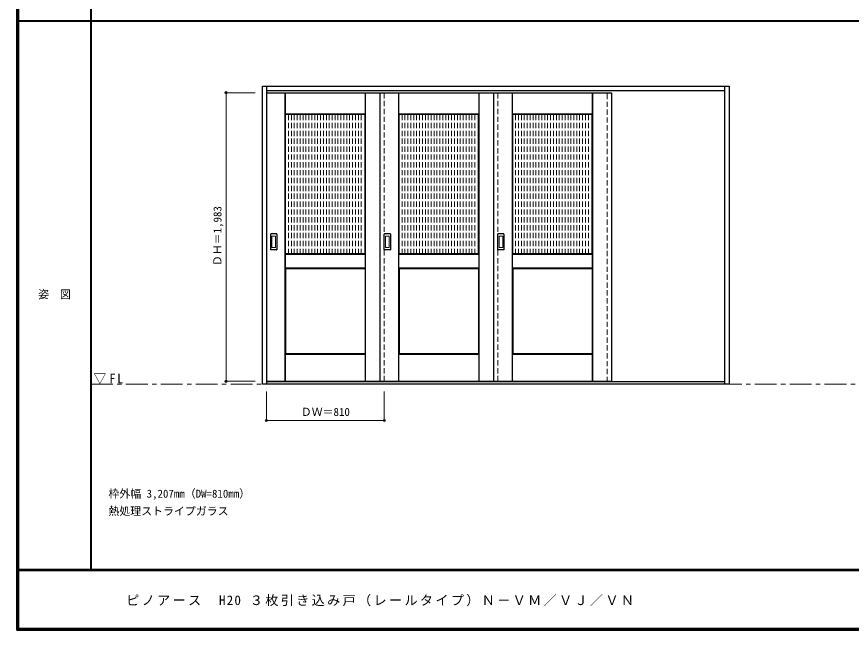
# Model space of a CAD drawing. Units: millimetres, scale not verified. Extents: x -6000 to 5700, y -4307 to 4260.
# Drawn here: x -6000 to -267, y -4205 to 12 of the extents above; entities that cross this region are included whole.
import ezdxf
from ezdxf.enums import TextEntityAlignment as Align

# ---------------------------------------------------------------- set-up
doc = ezdxf.new("R2010")
doc.units = ezdxf.units.MM
doc.header["$LTSCALE"] = 30
doc.header["$PDMODE"] = 32
doc.header["$PDSIZE"] = 15
doc.linetypes.add('CHAIN1', pattern=[8, 5, -1, 1, -1])
doc.linetypes.add('DASHED1', pattern=[1.8, 1.2, -0.6])
for name, color, linetype, lineweight in [('0-1_通り芯', 7, 'CHAIN1', 18), ('0-2_扉', 3, 'Continuous', 25), ('0-3_仕上げ', 4, 'Continuous', 9), ('0-4_枠', 3, 'Continuous', 25), ('0-6_引手', 3, 'Continuous', 25), ('0-B_寸法', 7, 'Continuous', 9), ('0-C_ハッチ', 4, 'DASHED1', 9), ('F-1_枠', 6, 'Continuous', 40)]:
    doc.layers.add(name, color=color, linetype=linetype, lineweight=lineweight)
doc.layers.add('0-A_文字', color=7, linetype='Continuous')
doc.layers.add('F-A_文字', color=7, linetype='Continuous')
doc.styles.add('ＭＳ ゴシック', font='')
doc.styles.get('ＭＳ ゴシック').set_extended_font_data('MS Gothic')

msp = doc.modelspace()

# ---------------------------------------------------------------- linework, layer by layer
at = {"layer": '0-1_通り芯'}
msp.add_line((-5490, -2513.25), (100, -2513.25), dxfattribs=at)
at = {"layer": '0-2_扉'}
for p, q in [((-4282, -510.25), (-1915, -510.25)), ((-3505, -510.25), (-3505, -2493.25)), ((-2725, -510.25), (-2725, -2493.25)), ((-1915, -510.25), (-1915, -2493.25)), ((-4282, -2493.25), (-1915, -2493.25))]:
    msp.add_line(p, q, dxfattribs=at)
at = {"layer": '0-2_扉', "color": 4, "linetype": 'DASHED1', "lineweight": 9}
for p, q in [((-3475, -2493.25), (-3475, -510.25)), ((-2695, -2493.25), (-2695, -510.25))]:
    msp.add_line(p, q, dxfattribs=at)
msp.add_lwpolyline([(-4282, -2493.25), (-4285, -2493.25), (-4285, -510.25), (-4282, -510.25)], dxfattribs=at)
at = {"layer": '0-3_仕上げ', "color": 7, "lineweight": 18}
for p, q in [((-4157, -2493.25), (-4157, -510.25)), ((-4155.5, -657.75), (-4155.5, -510.25)), ((-4154, -656.25), (-4154, -510.25)), ((-3606, -656.25), (-3606, -510.25)), ((-3604.5, -657.75), (-3604.5, -510.25)), ((-3603, -2493.25), (-3603, -510.25)), ((-3377, -2493.25), (-3377, -510.25)), ((-3375.5, -657.75), (-3375.5, -510.25)), ((-3374, -656.25), (-3374, -510.25)), ((-2826, -656.25), (-2826, -510.25)), ((-2824.5, -657.75), (-2824.5, -510.25)), ((-2823, -2493.25), (-2823, -510.25)), ((-2597, -2493.25), (-2597, -510.25)), ((-2595.5, -657.75), (-2595.5, -510.25)), ((-2594, -656.25), (-2594, -510.25)), ((-2046, -656.25), (-2046, -510.25)), ((-2044.5, -657.75), (-2044.5, -510.25)), ((-2043, -2493.25), (-2043, -510.25)), ((-4154, -656.25), (-4155.5, -657.75)), ((-4153, -660.25), (-4155.5, -657.75)), ((-3606, -656.25), (-4154, -656.25)), ((-3374, -656.25), (-3375.5, -657.75)), ((-3373, -660.25), (-3375.5, -657.75)), ((-2826, -656.25), (-3374, -656.25)), ((-2594, -656.25), (-2595.5, -657.75)), ((-2593, -660.25), (-2595.5, -657.75)), ((-2046, -656.25), (-2594, -656.25)), ((-4155.5, -1715.75), (-4155.5, -1620.75)), ((-4154, -1714.25), (-4154, -1622.25)), ((-3606, -1622.25), (-4154, -1622.25)), ((-3607, -1618.25), (-3604.5, -1620.75)), ((-3606, -1622.25), (-3604.5, -1620.75)), ((-3606, -1714.25), (-3606, -1622.25)), ((-3604.5, -1715.75), (-3604.5, -1620.75)), ((-3375.5, -1715.75), (-3375.5, -1620.75)), ((-3374, -1714.25), (-3374, -1622.25)), ((-2826, -1622.25), (-3374, -1622.25)), ((-2827, -1618.25), (-2824.5, -1620.75)), ((-2826, -1622.25), (-2824.5, -1620.75)), ((-2826, -1714.25), (-2826, -1622.25)), ((-2824.5, -1715.75), (-2824.5, -1620.75)), ((-2595.5, -1715.75), (-2595.5, -1620.75)), ((-2594, -1714.25), (-2594, -1622.25)), ((-2046, -1622.25), (-2594, -1622.25)), ((-2047, -1618.25), (-2044.5, -1620.75)), ((-2046, -1622.25), (-2044.5, -1620.75)), ((-2046, -1714.25), (-2046, -1622.25)), ((-2044.5, -1715.75), (-2044.5, -1620.75)), ((-4154, -1714.25), (-4155.5, -1715.75)), ((-4153, -1718.25), (-4155.5, -1715.75)), ((-4154, -1714.25), (-3606, -1714.25)), ((-3374, -1714.25), (-3375.5, -1715.75)), ((-3373, -1718.25), (-3375.5, -1715.75)), ((-3374, -1714.25), (-2826, -1714.25)), ((-2594, -1714.25), (-2595.5, -1715.75)), ((-2593, -1718.25), (-2595.5, -1715.75)), ((-2594, -1714.25), (-2046, -1714.25)), ((-4155.5, -2493.25), (-4155.5, -2307.75)), ((-4154, -2493.25), (-4154, -2309.25)), ((-3606, -2309.25), (-4154, -2309.25)), ((-3607, -2305.25), (-3604.5, -2307.75)), ((-3606, -2309.25), (-3604.5, -2307.75)), ((-3606, -2493.25), (-3606, -2309.25)), ((-3604.5, -2493.25), (-3604.5, -2307.75)), ((-3375.5, -2493.25), (-3375.5, -2307.75)), ((-3374, -2493.25), (-3374, -2309.25)), ((-2826, -2309.25), (-3374, -2309.25)), ((-2827, -2305.25), (-2824.5, -2307.75)), ((-2826, -2309.25), (-2824.5, -2307.75)), ((-2826, -2493.25), (-2826, -2309.25)), ((-2824.5, -2493.25), (-2824.5, -2307.75)), ((-2595.5, -2493.25), (-2595.5, -2307.75)), ((-2594, -2493.25), (-2594, -2309.25)), ((-2046, -2309.25), (-2594, -2309.25)), ((-2047, -2305.25), (-2044.5, -2307.75)), ((-2046, -2309.25), (-2044.5, -2307.75)), ((-2046, -2493.25), (-2046, -2309.25)), ((-2044.5, -2493.25), (-2044.5, -2307.75))]:
    msp.add_line(p, q, dxfattribs=at)
at = {"layer": '0-3_仕上げ', "color": 3, "lineweight": 25}
for p, q in [((-4153, -1618.25), (-4153, -660.25)), ((-3607, -660.25), (-4153, -660.25)), ((-3607, -1618.25), (-3607, -660.25)), ((-3373, -1618.25), (-3373, -660.25)), ((-2827, -660.25), (-3373, -660.25)), ((-2827, -1618.25), (-2827, -660.25)), ((-2593, -1618.25), (-2593, -660.25)), ((-2047, -660.25), (-2593, -660.25)), ((-2047, -1618.25), (-2047, -660.25)), ((-3607, -1618.25), (-4153, -1618.25)), ((-2827, -1618.25), (-3373, -1618.25)), ((-2047, -1618.25), (-2593, -1618.25)), ((-4153, -1718.25), (-4153, -2305.25)), ((-3373, -1718.25), (-3373, -2305.25)), ((-2593, -1718.25), (-2593, -2305.25)), ((-3607, -2305.25), (-4153, -2305.25)), ((-2827, -2305.25), (-3373, -2305.25)), ((-2047, -2305.25), (-2593, -2305.25))]:
    msp.add_line(p, q, dxfattribs=at)
at = {"layer": '0-3_仕上げ', "color": 7, "lineweight": 18}
for points in [[(-3606, -656.25), (-3604.5, -657.75), (-3607, -660.25)], [(-2826, -656.25), (-2824.5, -657.75), (-2827, -660.25)], [(-2046, -656.25), (-2044.5, -657.75), (-2047, -660.25)], [(-4154, -1622.25), (-4155.5, -1620.75), (-4153, -1618.25)], [(-3374, -1622.25), (-3375.5, -1620.75), (-3373, -1618.25)], [(-2594, -1622.25), (-2595.5, -1620.75), (-2593, -1618.25)], [(-3606, -1714.25), (-3604.5, -1715.75), (-3607, -1718.25)], [(-2826, -1714.25), (-2824.5, -1715.75), (-2827, -1718.25)], [(-2046, -1714.25), (-2044.5, -1715.75), (-2047, -1718.25)], [(-4154, -2309.25), (-4155.5, -2307.75), (-4153, -2305.25)], [(-3374, -2309.25), (-3375.5, -2307.75), (-3373, -2305.25)], [(-2594, -2309.25), (-2595.5, -2307.75), (-2593, -2305.25)]]:
    msp.add_lwpolyline(points, dxfattribs=at)
at = {"layer": '0-3_仕上げ', "color": 3, "lineweight": 25}
for points in [[(-4153, -1718.25), (-3607, -1718.25), (-3607, -2305.25)], [(-3373, -1718.25), (-2827, -1718.25), (-2827, -2305.25)], [(-2593, -1718.25), (-2047, -1718.25), (-2047, -2305.25)]]:
    msp.add_lwpolyline(points, dxfattribs=at)
at = {"layer": '0-4_枠'}
for p, q in [((-4312, -2513.25), (-4312, -466.25)), ((-4312, -466.25), (-1105, -466.25)), ((-4282, -2513.25), (-4282, -466.25)), ((-4282, -496.25), (-1135, -496.25)), ((-1135, -2513.25), (-1135, -466.25)), ((-1105, -466.25), (-1105, -2513.25)), ((-1105, -2513.25), (-4312, -2513.25)), ((-1135, -2498.25), (-4282, -2498.25))]:
    msp.add_line(p, q, dxfattribs=at)
at = {"layer": '0-4_枠', "color": 4, "linetype": 'DASHED1', "lineweight": 9}
for p, q in [((-1945, -2498.25), (-1945, -496.25)), ((-1915, -2498.25), (-1915, -496.25))]:
    msp.add_line(p, q, dxfattribs=at)
at = {"layer": '0-6_引手'}
for p, q in [((-4255, -1589.25), (-4255, -1482.25)), ((-4214.5, -1480.75), (-4253.5, -1480.75)), ((-4213, -1482.25), (-4213, -1589.25)), ((-3475, -1589.25), (-3475, -1482.25)), ((-3434.5, -1480.75), (-3473.5, -1480.75)), ((-3433, -1482.25), (-3433, -1589.25)), ((-2695, -1589.25), (-2695, -1482.25)), ((-2654.5, -1480.75), (-2693.5, -1480.75)), ((-2653, -1482.25), (-2653, -1589.25)), ((-4214.5, -1590.75), (-4253.5, -1590.75)), ((-3434.5, -1590.75), (-3473.5, -1590.75)), ((-2654.5, -1590.75), (-2693.5, -1590.75))]:
    msp.add_line(p, q, dxfattribs=at)
at = {"layer": '0-6_引手', "color": 7, "lineweight": 18}
for p, q in [((-4246.5, -1573.25), (-4246.5, -1498.25)), ((-4223, -1496.75), (-4245, -1496.75)), ((-4221.5, -1498.25), (-4221.5, -1573.25)), ((-3466.5, -1573.25), (-3466.5, -1498.25)), ((-3443, -1496.75), (-3465, -1496.75)), ((-3441.5, -1498.25), (-3441.5, -1573.25)), ((-2686.5, -1573.25), (-2686.5, -1498.25)), ((-2663, -1496.75), (-2685, -1496.75)), ((-2661.5, -1498.25), (-2661.5, -1573.25)), ((-4223, -1574.75), (-4245, -1574.75)), ((-3443, -1574.75), (-3465, -1574.75)), ((-2663, -1574.75), (-2685, -1574.75))]:
    msp.add_line(p, q, dxfattribs=at)
at = {"layer": '0-6_引手'}
for centre, start, end in [((-4253.5, -1482.25), 90, 180), ((-4214.5, -1482.25), 0, 90), ((-3473.5, -1482.25), 90, 180), ((-3434.5, -1482.25), 0, 90), ((-2693.5, -1482.25), 90, 180), ((-2654.5, -1482.25), 0, 90), ((-4253.5, -1589.25), 180, 270), ((-4214.5, -1589.25), 270, 0), ((-3473.5, -1589.25), 180, 270), ((-3434.5, -1589.25), 270, 0), ((-2693.5, -1589.25), 180, 270), ((-2654.5, -1589.25), 270, 0)]:
    msp.add_arc(centre, 1.5, start, end, dxfattribs=at)
at = {"layer": '0-6_引手', "color": 7, "lineweight": 18}
for centre, start, end in [((-4245, -1498.25), 90, 180), ((-4223, -1498.25), 0, 90), ((-3465, -1498.25), 90, 180), ((-3443, -1498.25), 0, 90), ((-2685, -1498.25), 90, 180), ((-2663, -1498.25), 0, 90), ((-4245, -1573.25), 180, 270), ((-4223, -1573.25), 270, 0), ((-3465, -1573.25), 180, 270), ((-3443, -1573.25), 270, 0), ((-2685, -1573.25), 180, 270), ((-2663, -1573.25), 270, 0)]:
    msp.add_arc(centre, 1.5, start, end, dxfattribs=at)
at = {"layer": '0-B_寸法', "color": 4}
for p, q in [((-4562, -510.25), (-4362, -510.25)), ((-4562, -510.25), (-4562, -2493.25)), ((-4562, -2493.25), (-4362, -2493.25)), ((-4285, -2763.25), (-4285, -2563.25))]:
    msp.add_line(p, q, dxfattribs=at)
msp.add_lwpolyline([(-4285, -2763.25), (-3475, -2763.25), (-3475, -2563.25)], dxfattribs=at)
at = {"layer": '0-B_寸法'}
for p in [(-4562, -510.25), (-4562, -2493.25), (-4285, -2763.25), (-3475, -2763.25)]:
    msp.add_point(p, dxfattribs=at)
at = {"layer": '0-C_ハッチ'}
for p, q in [((-4133, -1618.25), (-4133, -660.25)), ((-4113, -1618.25), (-4113, -660.25)), ((-4093, -1618.25), (-4093, -660.25)), ((-4073, -1618.25), (-4073, -660.25)), ((-4053, -1618.25), (-4053, -660.25)), ((-4033, -1618.25), (-4033, -660.25)), ((-4013, -1618.25), (-4013, -660.25)), ((-3993, -1618.25), (-3993, -660.25)), ((-3973, -1618.25), (-3973, -660.25)), ((-3953, -1618.25), (-3953, -660.25)), ((-3933, -1618.25), (-3933, -660.25)), ((-3913, -1618.25), (-3913, -660.25)), ((-3893, -1618.25), (-3893, -660.25)), ((-3873, -1618.25), (-3873, -660.25)), ((-3853, -1618.25), (-3853, -660.25)), ((-3833, -1618.25), (-3833, -660.25)), ((-3813, -1618.25), (-3813, -660.25)), ((-3793, -1618.25), (-3793, -660.25)), ((-3773, -1618.25), (-3773, -660.25)), ((-3753, -1618.25), (-3753, -660.25)), ((-3733, -1618.25), (-3733, -660.25)), ((-3713, -1618.25), (-3713, -660.25)), ((-3693, -1618.25), (-3693, -660.25)), ((-3673, -1618.25), (-3673, -660.25)), ((-3653, -1618.25), (-3653, -660.25)), ((-3633, -1618.25), (-3633, -660.25)), ((-3353, -1618.25), (-3353, -660.25)), ((-3333, -1618.25), (-3333, -660.25)), ((-3313, -1618.25), (-3313, -660.25)), ((-3293, -1618.25), (-3293, -660.25)), ((-3273, -1618.25), (-3273, -660.25)), ((-3253, -1618.25), (-3253, -660.25)), ((-3233, -1618.25), (-3233, -660.25)), ((-3213, -1618.25), (-3213, -660.25)), ((-3193, -1618.25), (-3193, -660.25)), ((-3173, -1618.25), (-3173, -660.25)), ((-3153, -1618.25), (-3153, -660.25)), ((-3133, -1618.25), (-3133, -660.25)), ((-3113, -1618.25), (-3113, -660.25)), ((-3093, -1618.25), (-3093, -660.25)), ((-3073, -1618.25), (-3073, -660.25)), ((-3053, -1618.25), (-3053, -660.25)), ((-3033, -1618.25), (-3033, -660.25)), ((-3013, -1618.25), (-3013, -660.25)), ((-2993, -1618.25), (-2993, -660.25)), ((-2973, -1618.25), (-2973, -660.25)), ((-2953, -1618.25), (-2953, -660.25)), ((-2933, -1618.25), (-2933, -660.25)), ((-2913, -1618.25), (-2913, -660.25)), ((-2893, -1618.25), (-2893, -660.25)), ((-2873, -1618.25), (-2873, -660.25)), ((-2853, -1618.25), (-2853, -660.25)), ((-2573, -1618.25), (-2573, -660.25)), ((-2553, -1618.25), (-2553, -660.25)), ((-2533, -1618.25), (-2533, -660.25)), ((-2513, -1618.25), (-2513, -660.25)), ((-2493, -1618.25), (-2493, -660.25)), ((-2473, -1618.25), (-2473, -660.25)), ((-2453, -1618.25), (-2453, -660.25)), ((-2433, -1618.25), (-2433, -660.25)), ((-2413, -1618.25), (-2413, -660.25)), ((-2393, -1618.25), (-2393, -660.25)), ((-2373, -1618.25), (-2373, -660.25)), ((-2353, -1618.25), (-2353, -660.25)), ((-2333, -1618.25), (-2333, -660.25)), ((-2313, -1618.25), (-2313, -660.25)), ((-2293, -1618.25), (-2293, -660.25)), ((-2273, -1618.25), (-2273, -660.25)), ((-2253, -1618.25), (-2253, -660.25)), ((-2233, -1618.25), (-2233, -660.25)), ((-2213, -1618.25), (-2213, -660.25)), ((-2193, -1618.25), (-2193, -660.25)), ((-2173, -1618.25), (-2173, -660.25)), ((-2153, -1618.25), (-2153, -660.25)), ((-2133, -1618.25), (-2133, -660.25)), ((-2113, -1618.25), (-2113, -660.25)), ((-2093, -1618.25), (-2093, -660.25)), ((-2073, -1618.25), (-2073, -660.25))]:
    msp.add_line(p, q, dxfattribs=at)
at = {"layer": 'F-1_枠'}
for p, q in [((-6000, 4175), (-6000, -4205)), ((-5995, 4175), (-5995, -4205)), ((-5990, 4175), (-5990, -4205)), ((-5490, 4175), (-5490, -3790)), ((-6000, -15.5), (5700, -15.5)), ((5700, -3790), (-6000, -3790)), ((5700, -3795), (-6000, -3795)), ((5700, -4195), (-6000, -4195)), ((5700, -4200), (-6000, -4200)), ((5700, -4205), (-6000, -4205))]:
    msp.add_line(p, q, dxfattribs=at)

# ---------------------------------------------------------------- texts
at = {"layer": '0-A_文字', "style": 'ＭＳ ゴシック'}
for s, p in [('枠外幅 3,207mm（DW=810mm）', (-5370, -3310)), ('熱処理ストライプガラス', (-5370, -3430))]:
    msp.add_text(s, height=54.99, dxfattribs=at).set_placement(p, align=Align.BOTTOM_LEFT)
at = {"layer": '0-A_文字', "insert": (-5471.25, -2513.25), "char_height": 65.98, "attachment_point": 7, "style": 'ＭＳ ゴシック'}
msp.add_mtext('\\T1.26;\\W0.95;▽FL', dxfattribs=at)
at = {"layer": '0-B_寸法', "style": 'ＭＳ ゴシック'}
msp.add_text('ＤＨ＝1,983', height=54.99, rotation=90, dxfattribs=at).set_placement((-4577, -1702), align=Align.BOTTOM_LEFT)
msp.add_text('ＤＷ＝810', height=54.99, dxfattribs=at).set_placement((-4048.75, -2748.25), align=Align.BOTTOM_LEFT)
at = {"layer": 'F-A_文字', "style": 'ＭＳ ゴシック'}
msp.add_text('姿\u3000図', height=54.99, dxfattribs=at).set_placement((-5852.5, -1940.25), align=Align.BOTTOM_LEFT)
at = {"layer": 'F-A_文字', "insert": (-5247.55, -4040), "char_height": 65.98, "attachment_point": 7, "style": 'ＭＳ ゴシック'}
msp.add_mtext('\\T1.18;ピノアース\u3000H20\\~３枚引き込み戸（レールタイプ）Ｎ－ＶＭ／ＶＪ／ＶＮ', dxfattribs=at)

doc.saveas('drawing.dxf')
